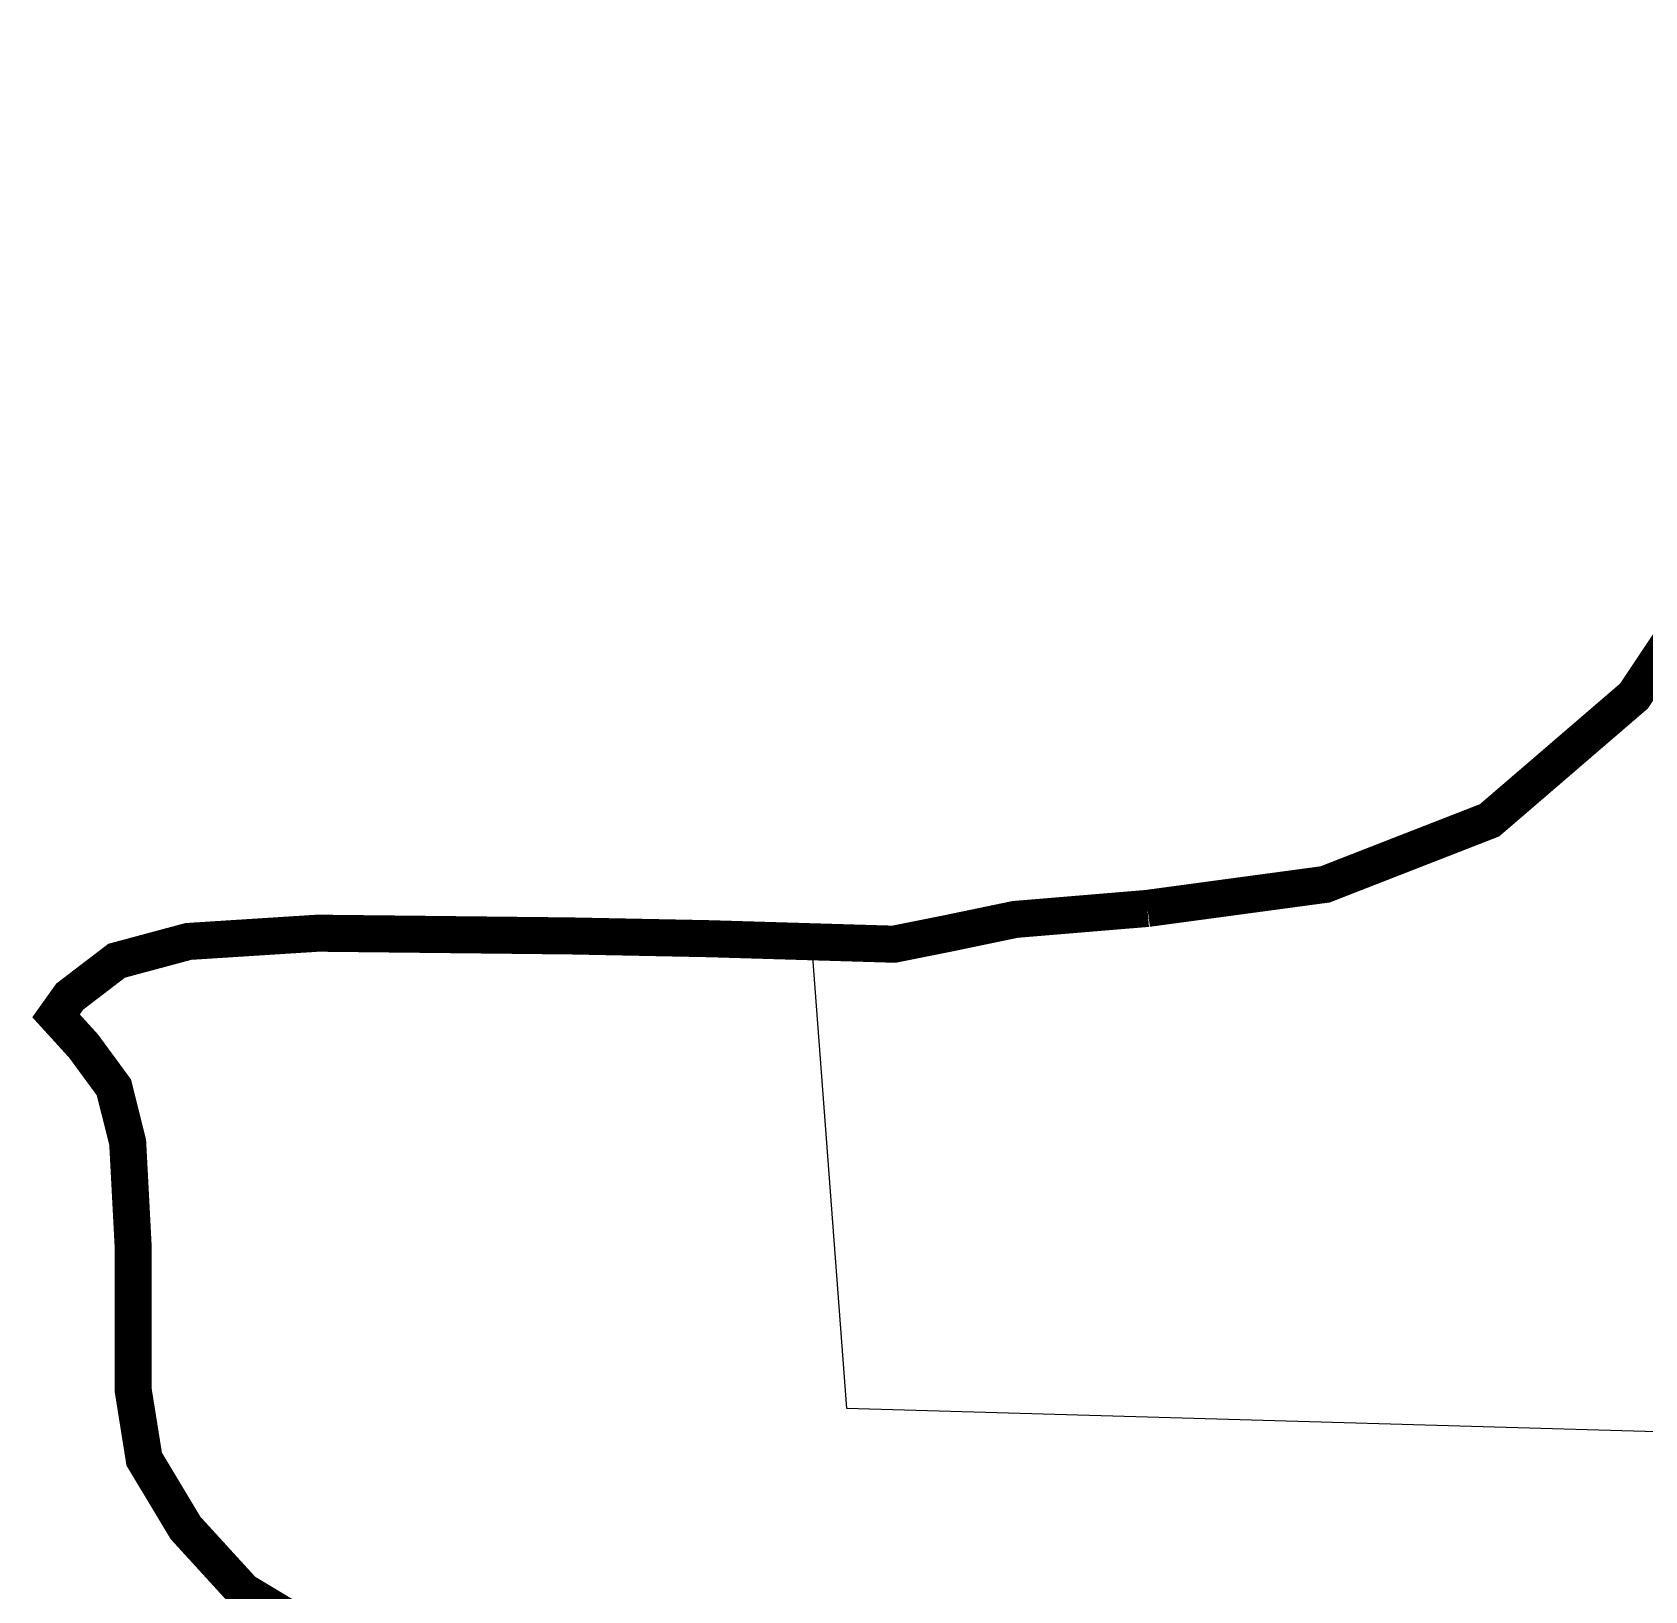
# Model space of a CAD drawing. Header units: inches. Extents: x -43639 to 75791, y -33466 to 47612.
# Drawn here: x -6587 to 6464, y -1515 to 11102 of the extents above; entities that cross this region are included whole.
import ezdxf

# ---------------------------------------------------------------- set-up
doc = ezdxf.new("R2010")
doc.units = ezdxf.units.IN
doc.header["$LTSCALE"] = 8
doc.header["$MEASUREMENT"] = 0
doc.layers.get('0').update_dxf_attribs({"linetype": 'CONTINUOUS'})
doc.layers.add('TOPOCREEK', color=5, linetype='CONTINUOUS')

msp = doc.modelspace()

# ---------------------------------------------------------------- linework, layer by layer
for p, q in [((-282.83354, 3758.21236), (2.852, -37.89648)), ((2.852, -37.89648), (30334.93748, -905.05183))]:
    msp.add_line(p, q)
at = {"layer": 'TOPOCREEK', "const_width": 300}
for points in [[(2438.81183, 4008.87849), (3876.97775, 4203.24373), (5208.10969, 4722.3595), (6376.90814, 5728.14615), (7285.97393, 7090.82474), (7935.30663, 8161.50086), (8779.43894, 8810.39557), (9720.97084, 9069.95346), (10857.30318, 9199.7324), (11896.23509, 9491.73487), (12967.63395, 9783.73734), (14039.03281, 9913.51628), (14720.83204, 10400.18746), (14850.69858, 10951.74782)], [(-4431.71235, -1787.00338), (-4877.85019, -1519.50131), (-5346.29502, -1006.78833), (-5680.89857, -449.49202), (-5770.12655, 107.80429), (-5770.12655, 1266.98026), (-5814.73985, 2114.07082), (-5926.27483, 2559.90777), (-6171.65039, 2894.28586), (-6394.71966, 3139.49626), (-6283.18468, 3295.53897), (-5903.96783, 3585.33321), (-5323.98872, 3741.37592), (-4275.56407, 3808.25143), (-2223.32948, 3785.95976), (-1107.98454, 3763.66809), (386.57724, 3719.08425), (832.71577, 3808.25143), (1368.08089, 3919.7108), (2438.81183, 4008.87849)]]:
    msp.add_lwpolyline(points, dxfattribs=at)
at = {"layer": 'TOPOCREEK'}
msp.add_lwpolyline([(-281.38911, 3739.01016), (386.57724, 3719.08425), (832.71577, 3808.25143), (1368.08089, 3919.7108), (2438.81183, 4008.87849)], dxfattribs=at)

doc.saveas('drawing.dxf')
